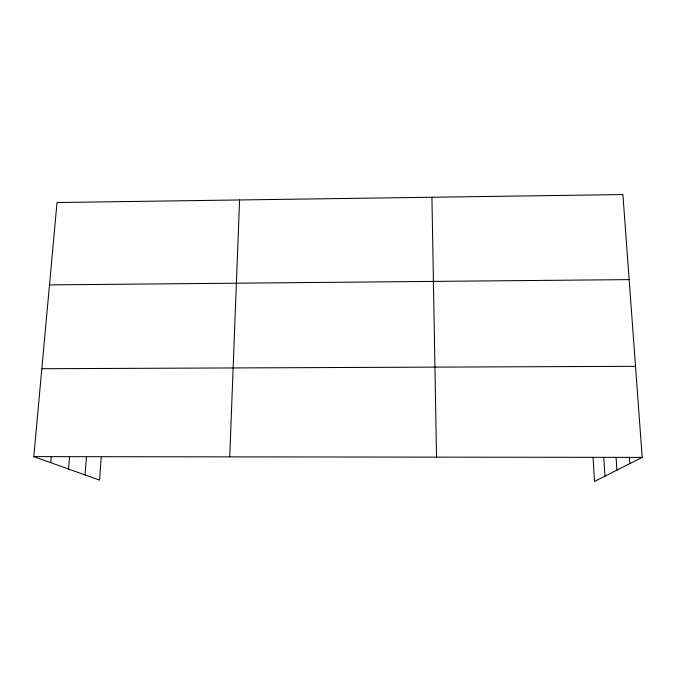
<?xml version="1.0" encoding="UTF-8"?>
<svg xmlns="http://www.w3.org/2000/svg" width="676" height="676" viewBox="0 0 676 676"><rect width="100%" height="100%" fill="white"/><g stroke="black" fill="none" stroke-linecap="round" stroke-linejoin="round"><path stroke-width="1.01" d="M229.73 456.866L239.574 199.961M101.231 457.094L99.549 480.104L33.8 456.613L57.021 202.538L622.909 194.561L642.2 457.398L594.525 481.439L593.072 457.356M85.058 474.924L86.503 456.266M68.546 469.026L69.56 456.613M50.725 462.654L51.258 456.444M49.492 284.9L629.153 279.619M41.836 368.716L635.516 366.316M33.8 456.613L642.2 457.398M629.424 457.339L629.863 463.618M616.09 457.644L616.918 470.141M603.795 457.432L604.969 476.166M431.93 197.257L436.527 457.128"/></g></svg>
